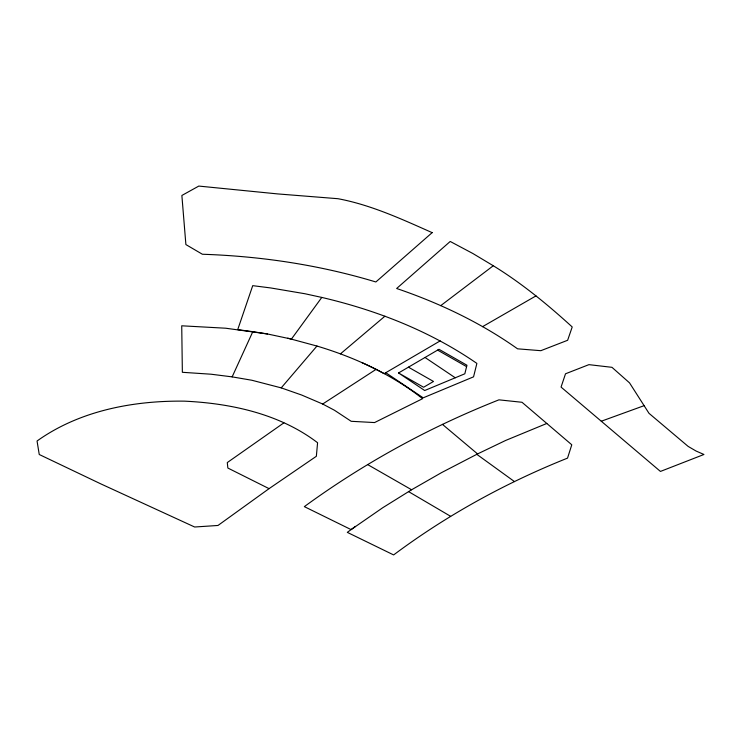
<?xml version="1.0" encoding="UTF-8"?>
<svg xmlns="http://www.w3.org/2000/svg" width="741" height="741" viewBox="0 0 741 741"><rect width="100%" height="100%" fill="white"/><g stroke="black" fill="none" stroke-linecap="round" stroke-linejoin="round"><path stroke-width="1.11" d="M267.473 333.969L225.699 328.217L181.73 325.799L182.36 372.297L211.055 374.214L232.146 376.873L252.801 331.672L267.473 333.969L291.417 339.091L321.798 297.428C376.78 310.275 430.252 331.19 476.88 363.414L473.555 376.836L423.194 397.834L385.783 372.714M232.146 376.873L251.866 380.253L281.219 387.876L316.953 346.047C340.184 352.994 362.886 361.997 384.162 373.649L440.219 340.869M340.434 353.883L384.931 316.194M440.719 305.653L493.284 265.75C521.738 283.238 547.58 304.514 572.219 326.966L567.634 340.276L540.837 350.688L517.561 348.826C480.668 322.659 439.394 303.032 396.648 288.49L450.213 241.464L472.86 253.505L493.284 265.75M355.504 526.397L347.307 532.362L393.628 554.926C446.934 515.097 505.779 482.799 567.532 458.123L571.783 444.785L522.007 402.28L498.925 399.844C429.956 427.085 364.248 462.903 304.338 506.631L351.086 529.602L382.801 507.687L411.598 489.764L441.682 472.545L477.575 453.927L442.414 424.343M269.066 488.643L316.351 456.289L317.583 442.729C279.811 413.904 231.072 403.326 184.389 401.15C133.148 400.529 79.389 410.718 37.05 441.006L39.245 454.502L100.841 483.892L194.651 527.008L217.993 525.462L269.066 488.643L227.858 468.034L227.292 462.569L283.877 422.852M281.219 387.876L301.643 395.027L322.668 404.021L376.067 369.361M398.547 372.964L438.996 349.298L466.941 365.23L464.829 373.788L424.686 390.526L398.547 372.964L423.611 387.247L433.504 381.458L408.439 367.175M482.558 326.661L535.984 295.891M546.812 423.463L505.603 440.469L476.778 454.307L514.504 481.613M601.303 421.221L644.114 405.67L648.996 413.321L688.139 446.397L696.049 451.028L703.95 454.483L660.444 471.433L561.057 387.089L565.513 373.788L588.919 364.646L611.964 367.323L629.535 382.875L644.114 405.67M252.801 331.672L237.722 329.634L252.727 285.655L270.632 287.934L305.033 293.76L321.798 297.428M287.767 338.165L316.953 346.047M322.668 404.021L334.423 410.236L351.188 421.296L374.566 422.565L422.555 398.695C404.114 384.005 383.449 372.408 362.053 362.645M437.607 350.113L466.598 366.638M367.795 464.663L411.598 489.764M408.606 491.635L450.648 516.329M425.028 357.477L455.252 377.78M432.151 232.646L375.863 281.969C319.575 264.972 261.101 256.191 202.386 254.246L185.889 244.567L181.869 195.467L198.801 186.074L277.505 193.901L337.97 198.708C370.861 204.859 401.715 219.114 432.151 232.646"/></g></svg>
